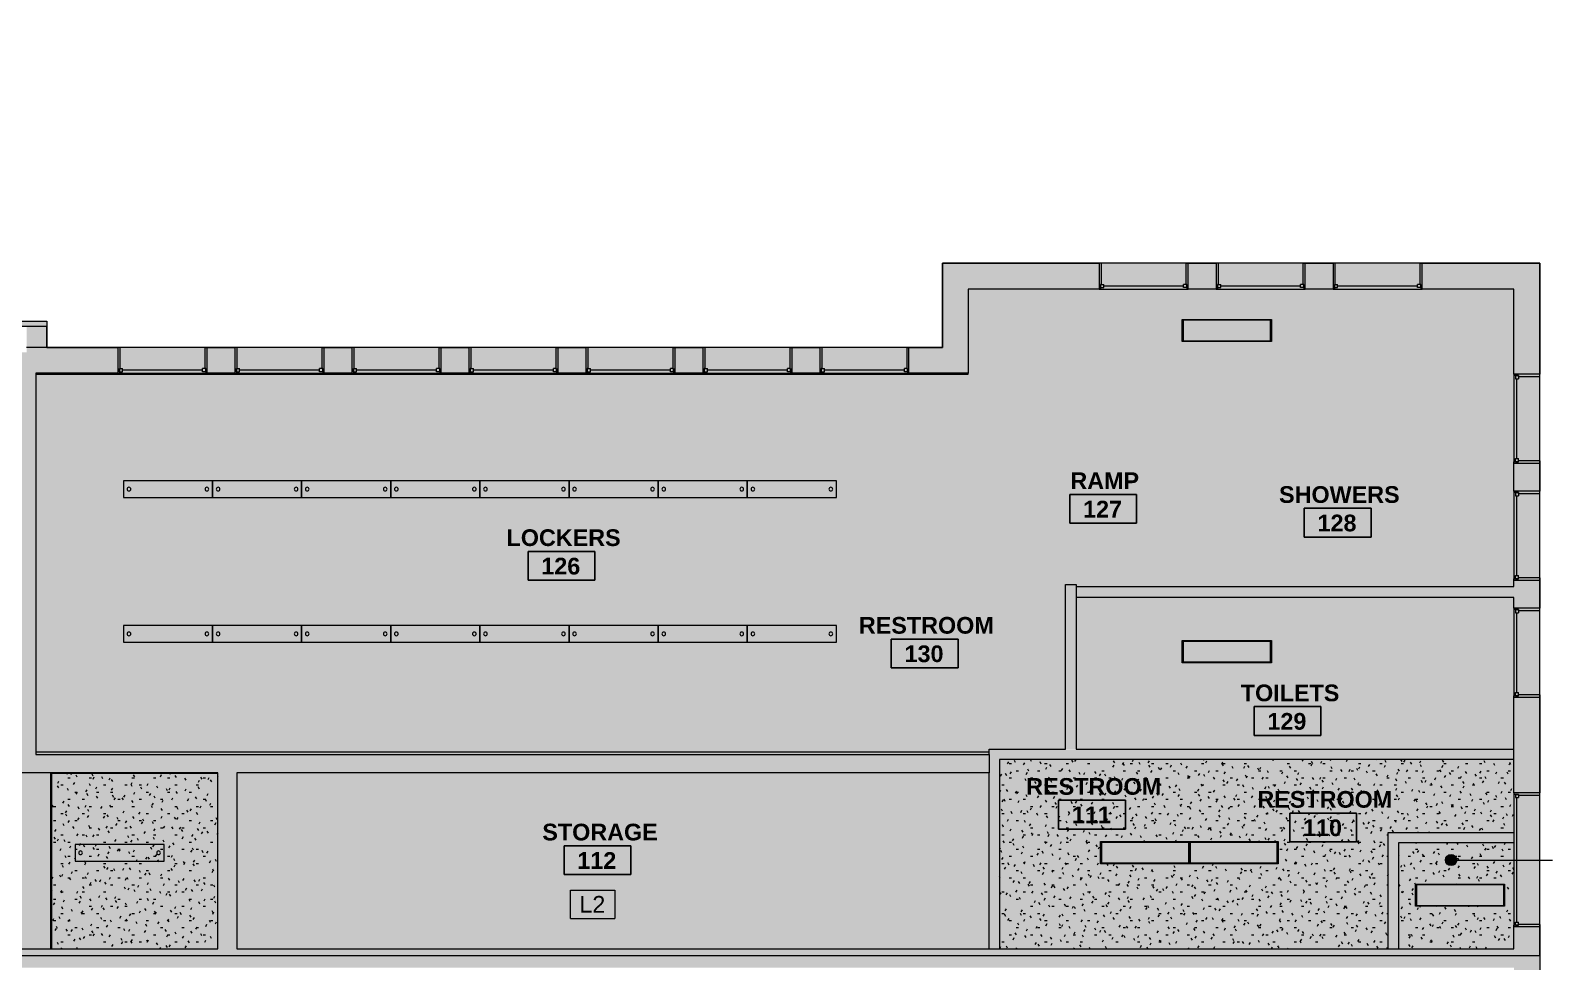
# Model space of a CAD drawing. Header units: inches. Extents: x -1036 to 1669, y -304 to 620.
# Drawn here: x 314 to 1134, y 108 to 610 of the extents above; entities that cross this region are included whole.
import ezdxf

# ---------------------------------------------------------------- set-up
doc = ezdxf.new("R2010")
doc.units = ezdxf.units.IN
doc.header["$MEASUREMENT"] = 0
for name, color, linetype, lineweight in [('A-ANNO-KEYN', 231, 'Continuous', 9), ('A-AREA-IDEN', 2, 'Continuous', 9), ('A-CLNG', 13, 'Continuous', 13), ('A-CLNG-PATT', 13, 'Continuous', 13), ('A-DETL', 90, 'Continuous', 9), ('A-DETL-GENF', 92, 'Continuous', 9), ('A-GLAZ', 151, 'Continuous', 13), ('A-WALL', 113, 'Continuous', 13), ('A-WALL-PATT', 111, 'Continuous', 13), ('E-LITE-EQPM', 33, 'Continuous', 13), ('I-WALL', 2, 'Continuous', 13)]:
    doc.layers.add(name, color=color, linetype=linetype, lineweight=lineweight)
doc.styles.add('Arial', font='arial.ttf', dxfattribs={"height": 9})
doc.styles.add('Swis721 Lt BT_B', font='', dxfattribs={"height": 9})
doc.styles.get('Swis721 Lt BT_B').set_extended_font_data('Swis721 Lt BT', bold=True)
pattern_1 = [(0, (0, 0), (15.36, 3.84), [1.267, -10.253, 1.267, -10.253, -61.44]), (0, (0, 0), (15.36, 3.84), [-23.04, 1.267, -21.773, 1.267, -10.253, -26.88]), (0, (0, 0), (15.36, 3.84), [-57.6, 1.267, -6.413, 1.267, -17.933]), (120, (5.76, 1.92), (-11.005538, 11.38215), [1.267, -10.253, 1.267, -10.253, -61.44]), (120, (5.76, 1.92), (-11.005538, 11.38215), [-23.04, 1.267, -21.773, 1.267, -10.253, -26.88]), (120, (5.76, 1.92), (-11.005538, 11.38215), [-57.6, 1.267, -6.413, 1.267, -17.933]), (240, (7.68, 9.6), (-4.354462, -15.22215), [1.267, -10.253, 1.267, -10.253, -61.44]), (240, (7.68, 9.6), (-4.354462, -15.22215), [-23.04, 1.267, -21.773, 1.267, -10.253, -26.88]), (240, (7.68, 9.6), (-4.354462, -15.22215), [-57.6, 1.267, -6.413, 1.267, -17.933])]

# ---------------------------------------------------------------- blocks, each defined once
blk = doc.blocks.new('Fixed - 48_ x 48_-6876863-FIRST FLOOR RCP')
at = {"layer": 'A-GLAZ', "color": 8, "lineweight": 20}
for p, q in [((-25.5, 6.9375), (-24.75, 6.9375)), ((-24.75, 4.4375), (-24.75, 6.9375)), ((-24.75, 6.1875), (-24.75, 4.4375)), ((-24.75, 6.1875), (-23, 6.1875)), ((-24.75, 4.4375), (-23, 4.4375)), ((-24.75, 4.4375), (-24.25, 4.4375)), ((-24.25, -6.9375), (-24.25, 4.4375)), ((-23, 6.1875), (-23, 4.4375)), ((-23, 5.3125), (20, 5.3125)), ((20, 6.1875), (20, 4.4375)), ((21.75, 6.1875), (20, 6.1875)), ((21.75, 4.4375), (20, 4.4375)), ((21.25, 4.4375), (21.75, 4.4375)), ((21.25, 4.4375), (21.25, -6.9375)), ((21.75, 4.4375), (21.75, 6.9375)), ((22.5, 6.9375), (21.75, 6.9375)), ((21.75, 6.1875), (21.75, 4.4375)), ((-24.25, -6.9375), (-25.5, -6.9375)), ((21.25, -6.9375), (22.5, -6.9375))]:
    blk.add_line(p, q, dxfattribs=at)
blk = doc.blocks.new('Fixed - 48_ x 72_-6876888-FIRST FLOOR RCP')
at = {"layer": 'A-GLAZ', "color": 8, "lineweight": 20}
for p, q in [((-37.5, 6.9375), (-36.75, 6.9375)), ((-36.75, 4.4375), (-36.75, 6.9375)), ((-36.75, 6.1875), (-36.75, 4.4375)), ((-36.75, 6.1875), (-35, 6.1875)), ((-36.75, 4.4375), (-35, 4.4375)), ((-36.75, 4.4375), (-36.25, 4.4375)), ((-36.25, -6.9375), (-36.25, 4.4375)), ((-35, 6.1875), (-35, 4.4375)), ((-35, 5.3125), (32, 5.3125)), ((32, 6.1875), (32, 4.4375)), ((33.75, 6.1875), (32, 6.1875)), ((33.75, 4.4375), (32, 4.4375)), ((33.25, 4.4375), (33.75, 4.4375)), ((33.25, 4.4375), (33.25, -6.9375)), ((33.75, 4.4375), (33.75, 6.9375)), ((34.5, 6.9375), (33.75, 6.9375)), ((33.75, 6.1875), (33.75, 4.4375)), ((-36.25, -6.9375), (-37.5, -6.9375)), ((33.25, -6.9375), (34.5, -6.9375))]:
    blk.add_line(p, q, dxfattribs=at)
blk = doc.blocks.new('Ceiling Light - Linear Box - 1_x4__2 Lamp_ - 277V-6966243-FIRST FLOOR RCP')
at = {"layer": 'E-LITE-EQPM', "lineweight": 9}
for p, q in [((-24, -6), (-24, 6)), ((-24, 6), (24, 6)), ((-24, -6), (-24, 6)), ((-24, 6), (24, 6)), ((23.5, 5.5), (-23.5, 5.5)), ((-23.5, 5.5), (-23.5, -5.5)), ((23.5, -5.5), (23.5, 5.5)), ((24, 6), (24, -6)), ((24, 6), (24, -6)), ((24, -6), (-24, -6)), ((24, -6), (-24, -6)), ((-23.5, -5.5), (23.5, -5.5))]:
    blk.add_line(p, q, dxfattribs=at)
blk = doc.blocks.new('Pendant Light - Linear - 2 Lamp - 48_ - 277V-6966244-FIRST FLOOR RCP')
at = {"layer": 'E-LITE-EQPM', "lineweight": 9}
for p, q in [((-24, 4.5), (-24, -4.5)), ((24, 4.5), (-24, 4.5)), ((24, -4.5), (24, 4.5)), ((-24, -4.5), (24, -4.5))]:
    blk.add_line(p, q, dxfattribs=at)
for centre, start, end in [((-21, 0), 360, 180), ((-21, 0), 180, 0), ((21, 0), 0, 180), ((21, 0), 180, 360)]:
    blk.add_arc(centre, 1, start, end, dxfattribs=at)
blk = doc.blocks.new('Room Tag - Room Name and Number-3379422-FIRST FLOOR RCP')
at = {"layer": 'A-AREA-IDEN'}
for p, q in [((-0.1881, -0.1636), (-0.1881, -0.0018)), ((-0.1881, -0.0018), (0.1869, -0.0018)), ((0.1869, -0.0018), (-0.1881, -0.0018)), ((-0.1881, -0.0018), (-0.1881, -0.1636)), ((0.1869, -0.0018), (0.1869, -0.1636)), ((0.1869, -0.1636), (0.1869, -0.0018)), ((0.1869, -0.1636), (-0.1881, -0.1636)), ((-0.1881, -0.1636), (0.1869, -0.1636))]:
    blk.add_line(p, q, dxfattribs=at)
blk = doc.blocks.new('Keynote Tag - Keynote Number - Boxed-135510-FIRST FLOOR RCP')
at = {"layer": 'A-ANNO-KEYN'}
for p, q in [((-0.125, -0.0792), (-0.125, 0.0781)), ((-0.125, 0.0781), (0.125, 0.0781)), ((0.125, 0.0781), (0.125, -0.0792)), ((-0.125, -0.0792), (0.125, -0.0792))]:
    blk.add_line(p, q, dxfattribs=at)

msp = doc.modelspace()

# ---------------------------------------------------------------- hatches: boundary and pattern name
at = {"layer": 'A-AREA-IDEN'}
h = msp.add_hatch(color=256, dxfattribs=at)
edge = h.paths.add_edge_path(flags=0)
edge.add_arc((1079.06, 163.1), 3, 0, 360)
at = {"layer": 'A-CLNG-PATT'}
h = msp.add_hatch(dxfattribs=at)
h.set_pattern_fill('FP_2', color=256, style=0, pattern_type=2)
h.set_pattern_definition(pattern_1)
h.paths.add_polyline_path([(830.2, 221.25), (830.2, 222.83), (871.44, 222.83), (871.44, 311.5), (877.06, 311.5), (877.06, 310.5), (1112.92, 310.5), (1112.92, 470.58), (818.95, 470.58), (818.95, 424.83), (316.79, 424.83), (316.79, 221.25), (818.95, 221.25)], flags=0)
h.paths.add_polyline_path([(1108.57, 222.83), (1112.92, 222.83), (1112.92, 304.5), (877.06, 304.5), (877.06, 222.83), (1017.63, 222.83)], flags=0)
h.paths.add_polyline_path([(982.25, 269.35), (934.25, 269.35), (934.25, 281.35), (982.25, 281.35), (982.25, 269.85)], flags=0)
h.paths.add_polyline_path([(982.25, 442.25), (934.25, 442.25), (934.25, 454.25), (982.25, 454.25), (982.25, 442.75)], flags=0)
h = msp.add_hatch(dxfattribs=at)
h.set_pattern_fill('FP_2', color=256, style=0, pattern_type=2)
h.set_pattern_definition(pattern_1)
h.paths.add_polyline_path([(325.55, 115.31), (414.92, 115.31), (414.92, 209.86), (325.55, 209.86), (325.55, 153.77)], flags=0)
h.paths.add_polyline_path([(279.02, 234.01), (306.75, 234.01), (306.75, 305.81), (239.44, 305.81), (239.44, 234.01), (244.3, 234.01)], flags=0)
h.paths.add_polyline_path([(260.28, 260.31), (260.28, 283.71), (283.69, 283.71), (283.69, 260.31), (261.66, 260.31)], flags=0)
h = msp.add_hatch(dxfattribs=at)
h.set_pattern_fill('FP_2', color=256, style=0, pattern_type=2)
h.set_pattern_definition(pattern_1)
h.paths.add_polyline_path([(835.82, 115.31), (1045.14, 115.31), (1045.14, 178.01), (1112.92, 178.01), (1112.92, 217.2), (835.82, 217.2), (835.82, 146.58)], flags=0)
h.paths.add_polyline_path([(1050.77, 115.31), (1112.92, 115.31), (1112.92, 172.39), (1050.77, 172.39), (1050.77, 127.25)], flags=0)
h.paths.add_polyline_path([(1060.4, 138.2), (1059.9, 138.2), (1059.9, 150.2), (1107.9, 150.2), (1107.9, 138.2), (1061.81, 138.2)], flags=0)
h.paths.add_polyline_path([(890.25, 161.06), (890.25, 173.06), (985.95, 173.06), (985.95, 161.06), (890.75, 161.06)], flags=0)
h = msp.add_hatch(dxfattribs=at)
h.set_pattern_fill('FP_2', color=256, style=0, pattern_type=2)
h.set_pattern_definition(pattern_1)
h.paths.add_polyline_path([(730.44, 115.31), (830.2, 115.31), (830.2, 210.12), (425.04, 210.12), (425.04, 115.31), (660.99, 115.31)], flags=0)
at = {"layer": 'A-DETL-GENF'}
h = msp.add_hatch(color=9, dxfattribs=at)
h.paths.add_polyline_path([(-216.59, 111.74), (-216.59, 118.45), (9.97, 118.45), (9.97, 111.74), (81.97, 111.74), (81.97, 118.45), (306.85, 118.45), (306.85, 115.31), (414.92, 115.31), (414.92, 210.12), (306.91, 210.12), (306.91, 305.81), (239.16, 305.81), (239.16, 230.81), (233.04, 230.81), (233.04, 234.01), (87.19, 234.01), (87.19, 233.85), (48.08, 233.85), (48.08, 289.75), (-141.97, 289.75), (-141.97, 242.93), (-131.8, 242.93), (-131.8, 236.81), (-216.56, 236.81), (-216.56, 217.35), (-216.16, 217.35), (-216.16, 203.35), (-221.12, 203.35), (-221.12, 202.92), (-231.81, 202.92), (-231.81, 203.35), (-232.16, 203.35), (-232.16, 205.67), (-234.56, 205.67), (-234.56, 208.48), (-968.59, 208.48), (-968.59, 111.74), (-216.8, 111.74)], flags=0)
h.paths.add_polyline_path([(-1036.32, 111.74), (-1035.32, 111.74), (-1035.32, 123.47), (-1021.45, 123.47), (-1021.45, 114.56), (-976.21, 114.56), (-976.21, 203.49), (-1021.45, 203.49), (-1021.45, 195.47), (-1035.32, 195.47), (-1035.32, 244.47), (-1021.45, 244.47), (-1021.45, 218.36), (-923.74, 218.36), (-923.74, 467.04), (-925.55, 467.04), (-925.55, 480.91), (-973.55, 480.91), (-973.55, 467.04), (-1021.45, 467.04), (-1021.45, 418.47), (-1035.32, 418.47), (-1035.32, 480.91), (-1036.32, 480.91), (-1036.32, 114.56)], flags=0)
h.paths.add_polyline_path([(1112.92, 115.31), (1112.92, 127.25), (1126.79, 127.25), (1126.79, 199.25), (1112.92, 199.25), (1112.92, 217.2), (835.82, 217.2), (835.82, 115.31), (1045.14, 115.31), (1045.14, 178.01), (1112.92, 178.01), (1112.92, 172.39), (1050.77, 172.39), (1050.77, 115.31), (1107.39, 115.31)], flags=0)
h.paths.add_polyline_path([(452.64, 115.31), (830.2, 115.31), (830.2, 210.12), (425.04, 210.12), (425.04, 115.31)], flags=0)
h.paths.add_polyline_path([(-699.87, 218.36), (-225.69, 218.36), (-225.69, 242.98), (-216.56, 242.98), (-216.56, 242.93), (-148.1, 242.93), (-148.1, 289.75), (-221.2, 289.75), (-221.2, 423.21), (-338.14, 423.21), (-338.14, 437.09), (-701.14, 437.09), (-701.14, 423.21), (-750.24, 423.21), (-750.24, 467.04), (-794.55, 467.04), (-794.55, 480.91), (-842.55, 480.91), (-842.55, 467.04), (-860.55, 467.04), (-860.55, 480.91), (-908.55, 480.91), (-908.55, 467.04), (-913.87, 467.04), (-913.87, 278.03), (-901.87, 278.03), (-901.87, 222.28), (-860.29, 222.28), (-860.29, 218.36), (-703.87, 218.36), (-703.87, 250.1), (-745.68, 250.1), (-745.68, 254.1), (-699.87, 254.1), (-699.87, 248)], flags=0)
h.paths.add_polyline_path([(-913.87, 218.36), (-905.87, 218.36), (-905.87, 272.03), (-913.87, 272.03), (-913.87, 219.36)], flags=0)
h.paths.add_polyline_path([(803.7, 219.99), (830.2, 219.99), (830.2, 222.83), (871.44, 222.83), (871.44, 311.5), (877.06, 311.5), (877.06, 310.5), (1112.92, 310.5), (1112.92, 313.77), (1126.79, 313.77), (1126.79, 361.77), (1112.92, 361.77), (1112.92, 376.77), (1126.79, 376.77), (1126.79, 424.77), (1112.92, 424.77), (1112.92, 470.58), (1063.46, 470.58), (1063.46, 484.45), (1015.46, 484.45), (1015.46, 470.58), (1000.46, 470.58), (1000.46, 484.45), (952.46, 484.45), (952.46, 470.58), (937.46, 470.58), (937.46, 484.45), (889.46, 484.45), (889.46, 470.58), (818.95, 470.58), (818.95, 425.25), (787.11, 425.25), (787.11, 439.13), (739.11, 439.13), (739.11, 425.25), (724.11, 425.25), (724.11, 439.13), (676.11, 439.13), (676.11, 425.25), (661.11, 425.25), (661.11, 439.13), (613.11, 439.13), (613.11, 425.25), (598.11, 425.25), (598.11, 439.13), (550.11, 439.13), (550.11, 425.25), (535.11, 425.25), (535.11, 439.13), (487.11, 439.13), (487.11, 425.25), (472.11, 425.25), (472.11, 439.13), (424.11, 439.13), (424.11, 425.25), (409.11, 425.25), (409.11, 439.13), (361.11, 439.13), (361.11, 425.25), (316.79, 425.25), (316.79, 219.99), (591.54, 219.99)], flags=0)
h.paths.add_polyline_path([(942.69, 222.83), (1112.92, 222.83), (1112.92, 250.77), (1126.79, 250.77), (1126.79, 298.77), (1112.92, 298.77), (1112.92, 304.5), (877.06, 304.5), (877.06, 222.83)], flags=0)
h.paths.add_polyline_path([(-22.23, 231.46), (-22.23, 250.71), (4.04, 250.71), (4.04, 231.46), (-16.1, 231.46)], flags=0)
h.paths.add_polyline_path([(-101.75, 231.46), (-101.75, 250.71), (-75.48, 250.71), (-75.48, 231.46), (-95.63, 231.46)], flags=0)
h.paths.add_polyline_path([(-2.08, 237.58), (-2.08, 244.58), (-16.1, 244.58), (-16.1, 237.58), (-9.08, 237.58)], flags=0)
h.paths.add_polyline_path([(-95.63, 237.58), (-81.61, 237.58), (-81.61, 244.58), (-95.63, 244.58), (-95.63, 241.11)], flags=0)
h.paths.add_polyline_path([(54.2, 239.97), (87.19, 239.97), (87.19, 246.01), (233.04, 246.01), (233.04, 311.93), (306.91, 311.93), (306.91, 436.5), (100.88, 436.5), (100.88, 394.85), (100.8, 394.85), (100.8, 332.85), (54.2, 332.85), (54.2, 274.74)], flags=0)
h.paths.add_polyline_path([(-1032.79, 292.47), (-1035.32, 292.47), (-1035.32, 307.47), (-1021.45, 307.47), (-1021.45, 292.47), (-1031.7, 292.47)], flags=0)
h.paths.add_polyline_path([(-33.5, 295.87), (-6.44, 295.87), (-6.44, 388.73), (-100.2, 388.73), (-100.2, 347.02), (-57.37, 347.02), (-57.37, 295.87)], flags=0)
h.paths.add_polyline_path([(-0.31, 295.87), (48.08, 295.87), (48.08, 338.98), (94.67, 338.98), (94.67, 388.73), (-0.31, 388.73), (-0.31, 304.98)], flags=0)
h.paths.add_polyline_path([(-148.1, 295.87), (-63.5, 295.87), (-63.5, 340.9), (-106.33, 340.9), (-106.33, 436.5), (-215.08, 436.5), (-215.08, 295.87), (-155.03, 295.87)], flags=0)
h.paths.add_polyline_path([(-1035.32, 355.47), (-1035.32, 370.47), (-1021.45, 370.47), (-1021.45, 355.47), (-1033.12, 355.47)], flags=0)
h.paths.add_polyline_path([(91.76, 394.85), (91.76, 436.5), (-100.2, 436.5), (-100.2, 394.85), (48.08, 394.85)], flags=0)
h.paths.add_polyline_path([(-386.14, 423.21), (-401.14, 423.21), (-401.14, 437.09), (-386.14, 437.09), (-386.14, 431.29)], flags=0)
h.paths.add_polyline_path([(-449.14, 423.21), (-464.14, 423.21), (-464.14, 437.09), (-449.14, 437.09), (-449.14, 428.89)], flags=0)
h.paths.add_polyline_path([(-512.14, 423.21), (-527.14, 423.21), (-527.14, 437.09), (-512.14, 437.09), (-512.14, 426.5)], flags=0)
h.paths.add_polyline_path([(-638.14, 423.21), (-653.14, 423.21), (-653.14, 437.09), (-638.14, 437.09)], flags=0)
h.paths.add_polyline_path([(-590.14, 423.21), (-590.14, 437.09), (-575.14, 437.09), (-575.14, 423.21)], flags=0)
h.paths.add_polyline_path([(96.32, 450.38), (105.95, 450.38), (105.95, 609.81), (-197.93, 609.81), (-197.93, 450.38), (91.76, 450.38)], flags=0)
at = {"layer": 'A-WALL'}
msp.add_hatch(color=250, dxfattribs=at).paths.add_polyline_path([(322.71, 439.13), (322.71, 453.21), (307.71, 453.21), (307.71, 450.38), (311.85, 450.38), (311.85, 439.13), (316.79, 439.13)], flags=0)
at = {"layer": 'A-WALL-PATT', "lineweight": 9}
h = msp.add_hatch(color=7, dxfattribs=at)
h.paths.add_polyline_path([(1000.46, 470.58), (1015.46, 470.58), (1015.46, 484.45), (1000.46, 484.45), (1000.46, 470.83)], flags=0)
h.paths.add_polyline_path([(1112.92, 470.58), (1112.92, 484.45), (1063.46, 484.45), (1063.46, 470.58), (1111.71, 470.58)], flags=0)
h.paths.add_polyline_path([(937.46, 470.58), (952.46, 470.58), (952.46, 484.45), (937.46, 484.45), (937.46, 470.83)], flags=0)
h.paths.add_polyline_path([(805.07, 470.58), (889.46, 470.58), (889.46, 484.45), (805.07, 484.45), (805.07, 470.83)], flags=0)
h = msp.add_hatch(color=7, dxfattribs=at)
h.paths.add_polyline_path([(1112.92, -143.29), (1126.79, -143.29), (1126.79, -94.23), (1112.92, -94.23)], flags=0)
h.paths.add_polyline_path([(1126.79, -46.23), (1126.79, -31.23), (1112.92, -31.23), (1112.92, -46.23)], flags=0)
h.paths.add_polyline_path([(1112.92, 16.77), (1126.79, 16.77), (1126.79, 31.77), (1112.92, 31.77)], flags=0)
h.paths.add_polyline_path([(1112.92, 79.77), (1126.79, 79.77), (1126.79, 127.25), (1112.92, 127.25), (1112.92, 105.19)], flags=0)
h.paths.add_polyline_path([(1126.79, 199.25), (1126.79, 250.77), (1112.92, 250.77), (1112.92, 199.25), (1113.29, 199.25)], flags=0)
h.paths.add_polyline_path([(1112.92, 298.77), (1126.79, 298.77), (1126.79, 313.77), (1112.92, 313.77), (1112.92, 304.5)], flags=0)
h.paths.add_polyline_path([(1113.29, 361.77), (1126.79, 361.77), (1126.79, 376.77), (1112.92, 376.77), (1112.92, 361.77)], flags=0)
h.paths.add_polyline_path([(1113.29, 424.77), (1126.79, 424.77), (1126.79, 484.45), (1112.92, 484.45), (1112.92, 424.77)], flags=0)
for points in [[(805.07, 425.25), (818.95, 425.25), (818.95, 470.58), (805.07, 470.58), (805.07, 434.35)], [(313.74, 210.12), (316.79, 210.12), (316.79, 425.25), (311.85, 425.25), (311.85, 436.5), (306.91, 436.5), (306.91, 210.12), (306.99, 210.12)], [(871.44, 222.83), (877.06, 222.83), (877.06, 311.5), (871.44, 311.5)], [(994.28, 304.5), (1112.92, 304.5), (1112.92, 310.5), (877.06, 310.5), (877.06, 304.5)], [(1112.92, 217.2), (1112.92, 222.83), (830.2, 222.81), (830.2, 217.2), (1008.23, 217.2)], [(425.04, 210.12), (830.2, 210.12), (830.2, 219.99), (316.79, 219.99), (316.79, 210.12), (414.92, 210.12)], [(835.82, 115.31), (835.82, 217.2), (830.2, 217.2), (830.2, 115.31), (835.29, 115.31)], [(425.04, 115.31), (425.04, 210.12), (414.92, 210.12), (414.92, 115.31)], [(1045.14, 115.31), (1050.77, 115.31), (1050.77, 178.01), (1045.14, 178.01), (1045.14, 127.25)], [(1112.92, 172.39), (1112.92, 178.01), (1050.77, 178.01), (1050.77, 172.39)], [(835.82, 105.19), (1112.92, 105.19), (1112.92, 115.31), (306.85, 115.31), (306.85, 105.19), (835.29, 105.19)]]:
    msp.add_hatch(color=7, dxfattribs=at).paths.add_polyline_path(points, flags=0)
h = msp.add_hatch(color=7, dxfattribs=at)
h.paths.add_polyline_path([(798.95, 425.25), (805.07, 425.25), (805.07, 439.13), (787.11, 439.13), (787.11, 425.25)], flags=0)
h.paths.add_polyline_path([(613.11, 425.25), (613.11, 439.13), (598.11, 439.13), (598.11, 425.25)], flags=0)
h.paths.add_polyline_path([(661.11, 425.25), (676.11, 425.25), (676.11, 439.13), (661.11, 439.13)], flags=0)
h.paths.add_polyline_path([(724.11, 425.25), (739.11, 425.25), (739.11, 439.13), (724.11, 439.13)], flags=0)
h.paths.add_polyline_path([(472.11, 425.25), (487.11, 425.25), (487.11, 439.13), (472.11, 439.13)], flags=0)
h.paths.add_polyline_path([(535.11, 425.25), (550.11, 425.25), (550.11, 439.13), (535.11, 439.13)], flags=0)
h.paths.add_polyline_path([(424.11, 425.25), (424.11, 439.13), (409.11, 439.13), (409.11, 425.25)], flags=0)
h.paths.add_polyline_path([(316.79, 425.25), (361.11, 425.25), (361.11, 439.13), (311.85, 439.13), (311.85, 425.25), (313.74, 425.25)], flags=0)

# ---------------------------------------------------------------- linework, layer by layer
at = {"layer": 'A-AREA-IDEN'}
msp.add_line((1079.06, 163.1), (1133.7, 163.1), dxfattribs=at)
msp.add_circle((1079.06, 163.1), 3, dxfattribs=at)
at = {"layer": 'A-CLNG'}
for p, q in [((316.79, 424.83), (818.95, 424.83)), ((818.95, 424.83), (818.95, 425.25)), ((830.2, 221.25), (316.79, 221.25)), ((325.55, 209.86), (414.92, 209.86)), ((325.55, 115.31), (325.55, 209.86))]:
    msp.add_line(p, q, dxfattribs=at)
at = {"layer": 'A-DETL'}
for p, q in [((1126.79, 484.45), (805.07, 484.45)), ((805.07, 484.45), (805.07, 439.13)), ((1126.79, 111.74), (1126.79, 484.45)), ((322.71, 450.38), (116.07, 450.38)), ((322.71, 439.13), (322.71, 450.38)), ((805.07, 439.13), (322.71, 439.13)), ((-1036.32, 111.74), (1126.79, 111.74))]:
    msp.add_line(p, q, dxfattribs=at)
at = {"layer": 'A-WALL', "color": 8, "lineweight": 20}
for p, q in [((805.07, 484.45), (889.46, 484.45)), ((805.07, 439.13), (805.07, 484.45)), ((889.46, 484.45), (889.46, 470.58)), ((937.46, 484.45), (952.46, 484.45)), ((937.46, 470.58), (937.46, 484.45)), ((952.46, 484.45), (952.46, 470.58)), ((1000.46, 484.45), (1015.46, 484.45)), ((1000.46, 470.58), (1000.46, 484.45)), ((1015.46, 484.45), (1015.46, 470.58)), ((1063.46, 484.45), (1126.79, 484.45)), ((1063.46, 470.58), (1063.46, 484.45)), ((1126.79, 484.45), (1126.79, 424.77)), ((889.46, 470.58), (818.95, 470.58)), ((818.95, 470.58), (818.95, 425.25)), ((952.46, 470.58), (937.46, 470.58)), ((1015.46, 470.58), (1000.46, 470.58)), ((1112.92, 470.58), (1063.46, 470.58)), ((1112.92, 424.77), (1112.92, 470.58)), ((307.71, 453.21), (322.71, 453.21)), ((322.71, 453.21), (322.71, 439.13)), ((322.71, 439.13), (361.11, 439.13)), ((361.11, 439.13), (361.11, 425.25)), ((409.11, 439.13), (424.11, 439.13)), ((409.11, 425.25), (409.11, 439.13)), ((424.11, 439.13), (424.11, 425.25)), ((472.11, 439.13), (487.11, 439.13)), ((472.11, 425.25), (472.11, 439.13)), ((487.11, 439.13), (487.11, 425.25)), ((535.11, 439.13), (550.11, 439.13)), ((535.11, 425.25), (535.11, 439.13)), ((550.11, 439.13), (550.11, 425.25)), ((598.11, 439.13), (613.11, 439.13)), ((598.11, 425.25), (598.11, 439.13)), ((613.11, 439.13), (613.11, 425.25)), ((661.11, 439.13), (676.11, 439.13)), ((661.11, 425.25), (661.11, 439.13)), ((676.11, 439.13), (676.11, 425.25)), ((724.11, 439.13), (739.11, 439.13)), ((724.11, 425.25), (724.11, 439.13)), ((739.11, 439.13), (739.11, 425.25)), ((787.11, 439.13), (805.07, 439.13)), ((787.11, 425.25), (787.11, 439.13)), ((361.11, 425.25), (316.79, 425.25)), ((316.79, 425.25), (316.79, 219.99)), ((424.11, 425.25), (409.11, 425.25)), ((487.11, 425.25), (472.11, 425.25)), ((550.11, 425.25), (535.11, 425.25)), ((613.11, 425.25), (598.11, 425.25)), ((676.11, 425.25), (661.11, 425.25)), ((739.11, 425.25), (724.11, 425.25)), ((818.95, 425.25), (787.11, 425.25)), ((1126.79, 424.77), (1112.92, 424.77)), ((1112.92, 361.77), (1112.92, 376.77)), ((1112.92, 376.77), (1126.79, 376.77)), ((1126.79, 376.77), (1126.79, 361.77)), ((1126.79, 361.77), (1112.92, 361.77)), ((1112.92, 310.5), (1112.92, 313.77)), ((1112.92, 313.77), (1126.79, 313.77)), ((1126.79, 313.77), (1126.79, 298.77)), ((871.44, 222.83), (871.44, 311.5)), ((871.44, 311.5), (877.06, 311.5)), ((877.06, 311.5), (877.06, 310.5)), ((877.06, 310.5), (1112.92, 310.5)), ((877.06, 304.5), (877.06, 222.83)), ((1112.92, 304.5), (877.06, 304.5)), ((1112.92, 298.77), (1112.92, 304.5)), ((1126.79, 298.77), (1112.92, 298.77)), ((1112.92, 222.83), (1112.92, 250.77)), ((1112.92, 250.77), (1126.79, 250.77)), ((1126.79, 250.77), (1126.79, 199.25)), ((830.2, 219.99), (830.2, 222.83)), ((830.2, 222.83), (871.44, 222.83)), ((877.06, 222.83), (1112.92, 222.83)), ((316.79, 219.99), (830.2, 219.99)), ((1112.92, 217.2), (835.82, 217.2)), ((835.82, 217.2), (835.82, 115.31)), ((1112.92, 199.25), (1112.92, 217.2)), ((414.92, 210.12), (306.91, 210.12)), ((830.2, 210.12), (425.04, 210.12)), ((830.2, 115.31), (830.2, 210.12)), ((1126.79, 199.25), (1112.92, 199.25)), ((1045.14, 115.31), (1045.14, 178.01)), ((1045.14, 178.01), (1112.92, 178.01)), ((1050.77, 172.39), (1050.77, 115.31)), ((1112.92, 172.39), (1050.77, 172.39)), ((1112.92, 178.01), (1112.92, 172.39)), ((1112.92, 115.31), (1112.92, 127.25)), ((1112.92, 127.25), (1126.79, 127.25)), ((1126.79, 127.25), (1126.79, 79.77))]:
    msp.add_line(p, q, dxfattribs=at)
at = {"layer": 'A-WALL', "lineweight": 9}
for p, q in [((937.46, 484.45), (889.46, 484.45)), ((1000.46, 484.45), (952.46, 484.45)), ((1063.46, 484.45), (1015.46, 484.45)), ((889.46, 470.58), (937.46, 470.58)), ((952.46, 470.58), (1000.46, 470.58)), ((1015.46, 470.58), (1063.46, 470.58)), ((322.71, 439.13), (311.85, 439.13)), ((409.11, 439.13), (361.11, 439.13)), ((472.11, 439.13), (424.11, 439.13)), ((535.11, 439.13), (487.11, 439.13)), ((598.11, 439.13), (550.11, 439.13)), ((661.11, 439.13), (613.11, 439.13)), ((724.11, 439.13), (676.11, 439.13)), ((787.11, 439.13), (739.11, 439.13)), ((361.11, 425.25), (409.11, 425.25)), ((424.11, 425.25), (472.11, 425.25)), ((487.11, 425.25), (535.11, 425.25)), ((550.11, 425.25), (598.11, 425.25)), ((613.11, 425.25), (661.11, 425.25)), ((676.11, 425.25), (724.11, 425.25)), ((739.11, 425.25), (787.11, 425.25)), ((1112.92, 424.77), (1112.92, 376.77)), ((1126.79, 376.77), (1126.79, 424.77)), ((1112.92, 361.77), (1112.92, 313.77)), ((1126.79, 313.77), (1126.79, 361.77)), ((1112.92, 298.77), (1112.92, 250.77)), ((1126.79, 250.77), (1126.79, 298.77)), ((324.99, 115.31), (324.99, 210.12)), ((1112.92, 199.25), (1112.92, 178.01)), ((1126.79, 127.25), (1126.79, 199.25)), ((1112.92, 172.39), (1112.92, 127.25))]:
    msp.add_line(p, q, dxfattribs=at)
at = {"layer": 'A-WALL', "color": 55}
for p, q in [((877.06, 310.5), (877.06, 304.5)), ((1112.92, 217.2), (1112.92, 222.83)), ((830.2, 219.99), (830.2, 210.12)), ((830.2, 115.31), (835.82, 115.31)), ((1045.14, 115.31), (1050.77, 115.31))]:
    msp.add_line(p, q, dxfattribs=at)
at = {"layer": 'I-WALL', "color": 8, "lineweight": 20}
for p, q in [((414.92, 115.31), (414.92, 210.12)), ((425.04, 210.12), (425.04, 115.31)), ((306.85, 115.31), (414.92, 115.31)), ((425.04, 115.31), (830.2, 115.31)), ((835.82, 115.31), (1045.14, 115.31)), ((1050.77, 115.31), (1112.92, 115.31))]:
    msp.add_line(p, q, dxfattribs=at)

# ---------------------------------------------------------------- block references
at = {"layer": 'A-ANNO-KEYN', "xscale": 95.99999999999994, "yscale": 95.99999999999994, "zscale": 95.99999999999994}
msp.add_blockref('Keynote Tag - Keynote Number - Boxed-135510-FIRST FLOOR RCP', (616.74, 139.33), dxfattribs=at)
at = {"layer": 'A-AREA-IDEN', "xscale": 95.99999999999994, "yscale": 95.99999999999994, "zscale": 95.99999999999994}
for p in [(891.76, 360.16), (1018.02, 352.71), (599.99, 329.49), (795.62, 282.29), (991.05, 245.9), (885.74, 195.54), (1010.22, 188.59), (619.39, 170.98)]:
    msp.add_blockref('Room Tag - Room Name and Number-3379422-FIRST FLOOR RCP', p, dxfattribs=at)
at = {"layer": 'A-GLAZ'}
for name, p, rotation in [('Fixed - 48_ x 48_-6876863-FIRST FLOOR RCP', (911.96, 477.52), 180), ('Fixed - 48_ x 48_-6876863-FIRST FLOOR RCP', (974.96, 477.52), 180), ('Fixed - 48_ x 48_-6876863-FIRST FLOOR RCP', (1037.96, 477.52), 180), ('Fixed - 48_ x 48_-6876863-FIRST FLOOR RCP', (383.61, 432.19), 180), ('Fixed - 48_ x 48_-6876863-FIRST FLOOR RCP', (446.61, 432.19), 180), ('Fixed - 48_ x 48_-6876863-FIRST FLOOR RCP', (509.61, 432.19), 180), ('Fixed - 48_ x 48_-6876863-FIRST FLOOR RCP', (572.61, 432.19), 180), ('Fixed - 48_ x 48_-6876863-FIRST FLOOR RCP', (635.61, 432.19), 180), ('Fixed - 48_ x 48_-6876863-FIRST FLOOR RCP', (698.61, 432.19), 180), ('Fixed - 48_ x 48_-6876863-FIRST FLOOR RCP', (761.61, 432.19), 180), ('Fixed - 48_ x 48_-6876863-FIRST FLOOR RCP', (1119.85, 402.27), 89.99999999999991), ('Fixed - 48_ x 48_-6876863-FIRST FLOOR RCP', (1119.85, 339.27), 89.99999999999991), ('Fixed - 48_ x 48_-6876863-FIRST FLOOR RCP', (1119.85, 276.27), 89.99999999999991), ('Fixed - 48_ x 72_-6876888-FIRST FLOOR RCP', (1119.85, 164.75), 89.99999999999991)]:
    msp.add_blockref(name, p, dxfattribs=dict(at, rotation=rotation))
at = {"layer": 'E-LITE-EQPM', "lineweight": 9}
for name, p in [('Ceiling Light - Linear Box - 1_x4__2 Lamp_ - 277V-6966243-FIRST FLOOR RCP', (958.25, 448.25)), ('Pendant Light - Linear - 2 Lamp - 48_ - 277V-6966244-FIRST FLOOR RCP', (388.02, 362.87)), ('Pendant Light - Linear - 2 Lamp - 48_ - 277V-6966244-FIRST FLOOR RCP', (436.02, 362.87)), ('Pendant Light - Linear - 2 Lamp - 48_ - 277V-6966244-FIRST FLOOR RCP', (484.02, 362.87)), ('Pendant Light - Linear - 2 Lamp - 48_ - 277V-6966244-FIRST FLOOR RCP', (532.02, 362.87)), ('Pendant Light - Linear - 2 Lamp - 48_ - 277V-6966244-FIRST FLOOR RCP', (580.02, 362.87)), ('Pendant Light - Linear - 2 Lamp - 48_ - 277V-6966244-FIRST FLOOR RCP', (628.02, 362.87)), ('Pendant Light - Linear - 2 Lamp - 48_ - 277V-6966244-FIRST FLOOR RCP', (676.02, 362.87)), ('Pendant Light - Linear - 2 Lamp - 48_ - 277V-6966244-FIRST FLOOR RCP', (724.02, 362.87)), ('Pendant Light - Linear - 2 Lamp - 48_ - 277V-6966244-FIRST FLOOR RCP', (388.02, 284.87)), ('Pendant Light - Linear - 2 Lamp - 48_ - 277V-6966244-FIRST FLOOR RCP', (436.02, 284.87)), ('Pendant Light - Linear - 2 Lamp - 48_ - 277V-6966244-FIRST FLOOR RCP', (484.02, 284.87)), ('Pendant Light - Linear - 2 Lamp - 48_ - 277V-6966244-FIRST FLOOR RCP', (532.02, 284.87)), ('Pendant Light - Linear - 2 Lamp - 48_ - 277V-6966244-FIRST FLOOR RCP', (580.02, 284.87)), ('Pendant Light - Linear - 2 Lamp - 48_ - 277V-6966244-FIRST FLOOR RCP', (628.02, 284.87)), ('Pendant Light - Linear - 2 Lamp - 48_ - 277V-6966244-FIRST FLOOR RCP', (676.02, 284.87)), ('Pendant Light - Linear - 2 Lamp - 48_ - 277V-6966244-FIRST FLOOR RCP', (724.02, 284.87)), ('Ceiling Light - Linear Box - 1_x4__2 Lamp_ - 277V-6966243-FIRST FLOOR RCP', (958.25, 275.35)), ('Ceiling Light - Linear Box - 1_x4__2 Lamp_ - 277V-6966243-FIRST FLOOR RCP', (914.25, 167.06)), ('Ceiling Light - Linear Box - 1_x4__2 Lamp_ - 277V-6966243-FIRST FLOOR RCP', (961.95, 167.06)), ('Pendant Light - Linear - 2 Lamp - 48_ - 277V-6966244-FIRST FLOOR RCP', (361.96, 167.06)), ('Ceiling Light - Linear Box - 1_x4__2 Lamp_ - 277V-6966243-FIRST FLOOR RCP', (1083.9, 144.2))]:
    msp.add_blockref(name, p, dxfattribs=at)

# ---------------------------------------------------------------- texts
at = {"layer": 'A-ANNO-KEYN', "insert": (609.58, 143.79), "char_height": 9, "width": 16.968, "attachment_point": 1, "style": 'Arial'}
msp.add_mtext('L2', dxfattribs=at)
at = {"layer": 'A-AREA-IDEN', "char_height": 9, "attachment_point": 1, "style": 'Swis721 Lt BT_B'}
for s, insert, width in [('RAMP', (874.01, 371.88), 42.723), ('SHOWERS', (986.4, 364.43), 76.356), ('127', (880.87, 356.56), 25.452), ('128', (1007.13, 349.11), 25.452), ('LOCKERS', (570.37, 341.21), 71.508), ('126', (589.09, 325.89), 25.452), ('RESTROOM', (760.12, 294.01), 85.749), ('130', (784.72, 278.69), 25.452), ('TOILETS', (965.81, 257.62), 60.903), ('129', (980.15, 242.3), 25.452), ('RESTROOM', (850.24, 207.26), 85.749), ('RESTROOM', (974.72, 200.3), 85.749), ('111', (874.84, 191.94), 25.452), ('STORAGE', (589.64, 182.69), 71.811), ('110', (999.32, 184.98), 25.452), ('112', (608.5, 167.37), 25.452)]:
    msp.add_mtext(s, dxfattribs=dict(at, insert=insert, width=width))

doc.saveas('drawing.dxf')
